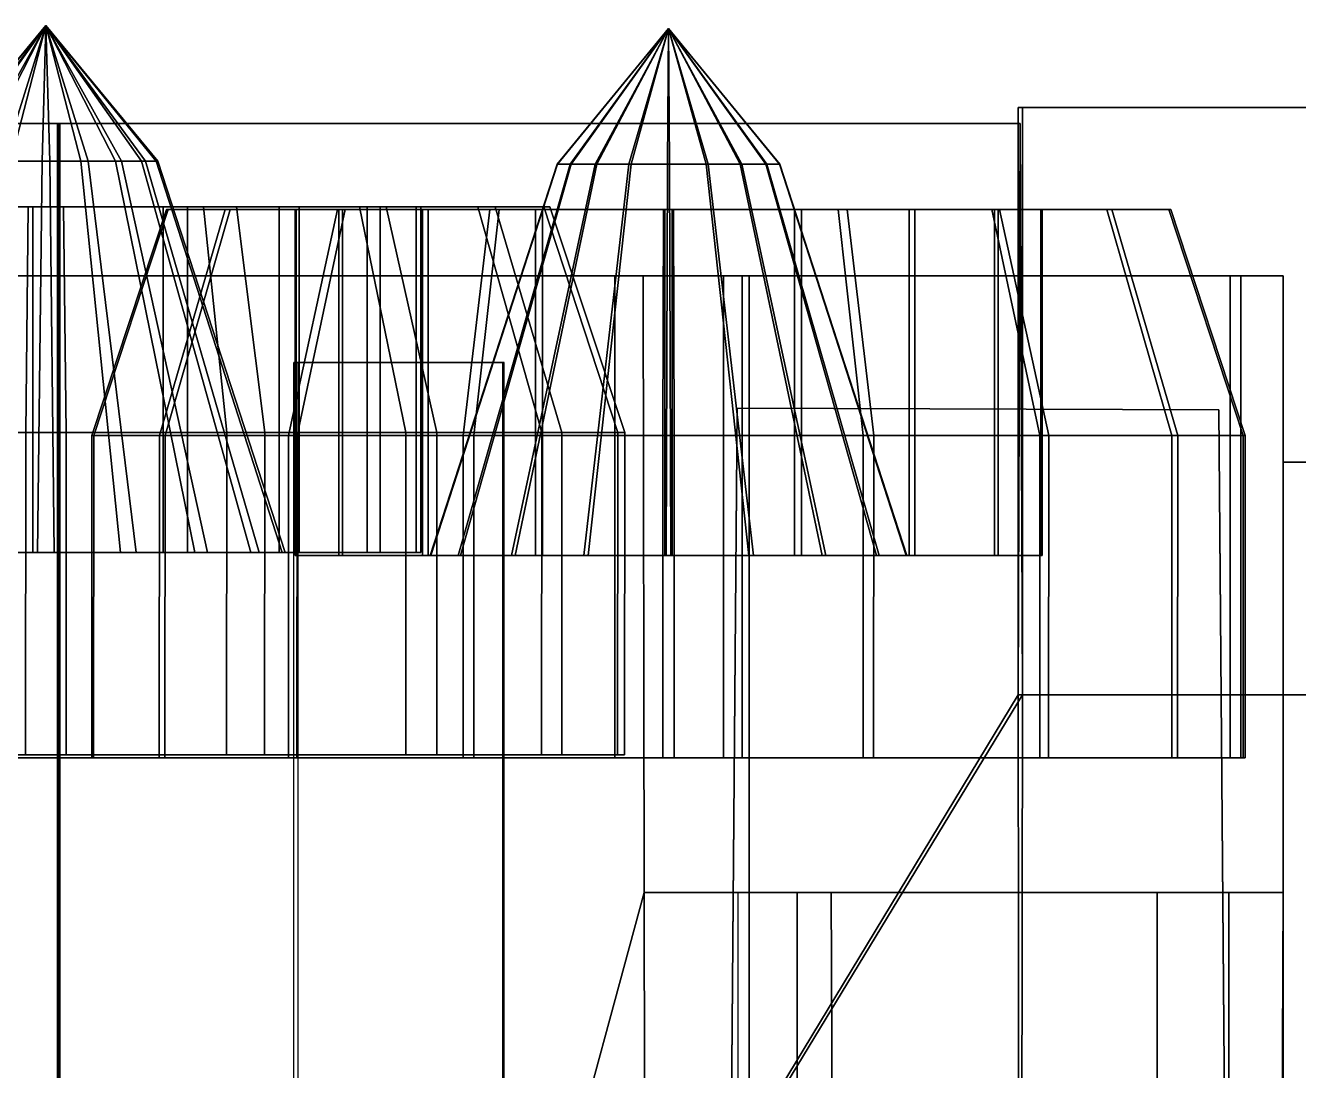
# Model space of a CAD drawing. Extents: x -7.9 to 7.9, y -12.5 to 11.9.
# Drawn here: x -0.073 to 2.019, y 10.182 to 11.9 of the extents above; entities that cross this region are included whole.
import ezdxf

# ---------------------------------------------------------------- set-up
doc = ezdxf.new("R2010")
doc.units = 0

msp = doc.modelspace()

# ---------------------------------------------------------------- linework, layer by layer
for points in [[(-0.0398, 11.8996, 2.8457), (-0.2216, 11.6766, 2.8071), (-0.2238, 11.6766, 2.8715)], [(-0.0398, 11.8996, 2.8457), (-0.2238, 11.6766, 2.8715), (-0.2039, 11.6766, 2.9328)], [(-0.0398, 11.8996, 2.8457), (-0.1975, 11.6766, 2.7474), (-0.2216, 11.6766, 2.8071)], [(-0.0398, 11.8996, 2.8457), (-0.2039, 11.6766, 2.9328), (-0.1642, 11.6766, 2.9836)], [(-0.0398, 11.8996, 2.8457), (-0.1544, 11.6766, 2.6995), (-0.1975, 11.6766, 2.7474)], [(-0.0398, 11.8996, 2.8457), (-0.1642, 11.6766, 2.9836), (-0.1095, 11.6766, 3.0177)], [(-0.0398, 11.8996, 2.8457), (-0.0975, 11.6766, 2.6692), (-0.1544, 11.6766, 2.6995)], [(-0.0398, 11.8996, 2.8457), (-0.1095, 11.6766, 3.0177), (-0.0462, 11.6766, 3.0311)], [(-0.0398, 11.8996, 2.8457), (-0.0334, 11.6766, 2.6602), (-0.0975, 11.6766, 2.6692)], [(-0.0398, 11.8996, 2.8457), (-0.0462, 11.6766, 3.0311), (0.0176, 11.6766, 3.0221)], [(-0.0398, 11.8996, 2.8457), (0.0176, 11.6766, 3.0221), (0.0745, 11.6766, 2.9918)], [(-0.0398, 11.8996, 2.8457), (0.0745, 11.6766, 2.9918), (0.1175, 11.6766, 2.9439)], [(-0.0398, 11.8996, 2.8457), (0.1175, 11.6766, 2.9439), (0.1417, 11.6766, 2.8842)], [(-0.0398, 11.8996, 2.8457), (0.1417, 11.6766, 2.8842), (0.1439, 11.6766, 2.8198)], [(-0.0398, 11.8996, 2.8457), (0.1439, 11.6766, 2.8198), (0.124, 11.6766, 2.7585)], [(-0.0398, 11.8996, 2.8457), (0.124, 11.6766, 2.7585), (0.0843, 11.6766, 2.7077)], [(-0.0398, 11.8996, 2.8457), (0.0843, 11.6766, 2.7077), (0.0296, 11.6766, 2.6736)], [(-0.0398, 11.8996, 2.8457), (0.0296, 11.6766, 2.6736), (-0.0334, 11.6766, 2.6602)], [(0.9835, 11.8948, 4.4563), (0.8005, 11.6719, 4.4259), (0.8011, 11.6719, 4.4903)], [(0.9835, 11.8948, 4.4563), (0.8219, 11.6719, 4.3651), (0.8005, 11.6719, 4.4259)], [(0.9835, 11.8948, 4.4563), (0.8011, 11.6719, 4.4903), (0.8237, 11.6719, 4.5506)], [(0.9835, 11.8948, 4.4563), (0.8629, 11.6719, 4.3153), (0.8219, 11.6719, 4.3651)], [(0.9835, 11.8948, 4.4563), (0.8237, 11.6719, 4.5506), (0.8658, 11.6719, 4.5998)], [(0.9835, 11.8948, 4.4563), (0.9184, 11.6719, 4.2826), (0.8629, 11.6719, 4.3153)], [(0.9835, 11.8948, 4.4563), (0.8658, 11.6719, 4.5998), (0.9219, 11.6719, 4.6315)], [(0.9835, 11.8948, 4.4563), (0.9817, 11.6719, 4.2708), (0.9184, 11.6719, 4.2826)], [(0.9835, 11.8948, 4.4563), (0.9219, 11.6719, 4.6315), (0.9854, 11.6719, 4.6421)], [(0.9835, 11.8948, 4.4563), (1.0453, 11.6719, 4.2814), (0.9817, 11.6719, 4.2708)], [(0.9835, 11.8948, 4.4563), (1.1014, 11.6719, 4.313), (1.0453, 11.6719, 4.2814)], [(0.9835, 11.8948, 4.4563), (1.1433, 11.6719, 4.362), (1.1014, 11.6719, 4.313)], [(0.9835, 11.8948, 4.4563), (1.166, 11.6719, 4.4225), (1.1433, 11.6719, 4.362)], [(0.9835, 11.8948, 4.4563), (1.1667, 11.6719, 4.487), (1.166, 11.6719, 4.4225)], [(0.9835, 11.8948, 4.4563), (1.1452, 11.6719, 4.5477), (1.1667, 11.6719, 4.487)], [(0.9835, 11.8948, 4.4563), (1.1043, 11.6719, 4.5975), (1.1452, 11.6719, 4.5477)], [(0.9835, 11.8948, 4.4563), (1.0488, 11.6719, 4.6303), (1.1043, 11.6719, 4.5975)], [(0.9835, 11.8948, 4.4563), (0.9854, 11.6719, 4.6421), (1.0488, 11.6719, 4.6303)], [(1.5651, 11.7645, 6.5234), (4.047, 11.7645, 6.5234), (4.047, 11.7645, 6.4394), (1.5581, 11.7645, 6.4394)], [(4.047, 10.7997, 6.4394), (1.5581, 10.7997, 6.4394), (1.5581, 11.7645, 6.4394), (4.047, 11.7645, 6.4394)], [(1.5651, 11.7645, 6.5234), (1.5581, 11.7645, 6.4394), (1.5581, 10.7997, 6.4394), (1.5651, 10.7997, 6.5172)], [(4.047, 11.7645, 6.5234), (1.5651, 11.7645, 6.5234), (1.5651, 10.7997, 6.5172), (4.047, 10.7997, 6.5172)], [(-0.0191, 8.1905, 6.5748), (-0.0191, 11.7384, 6.563), (-1.5997, 11.7384, 6.563), (-1.6033, 10.7997, 6.5511)], [(-1.5997, 11.7384, 6.4027), (-0.0171, 11.7384, 6.4027), (-0.0171, 8.1905, 6.4027), (-1.5962, 10.7997, 6.4027)], [(-0.0191, 11.7384, 6.563), (-0.0171, 11.7384, 6.4027), (-1.5997, 11.7384, 6.4027), (-1.5997, 11.7384, 6.563)], [(1.5616, 11.7384, 6.4027), (1.5581, 10.7997, 6.4027), (-0.021, 8.1905, 6.4027), (-0.021, 11.7384, 6.4027)], [(-0.0191, 11.7384, 6.563), (1.5616, 11.7384, 6.563), (1.5616, 11.7384, 6.4027), (-0.021, 11.7384, 6.4027)], [(-0.0191, 8.1905, 6.5748), (1.5651, 10.7997, 6.5511), (1.5616, 11.7384, 6.563), (-0.0191, 11.7384, 6.563)], [(1.5616, 11.7384, 6.563), (1.5651, 10.7997, 6.5511), (1.5581, 10.7997, 6.4027), (1.5616, 11.7384, 6.4027)], [(-0.1888, 11.0333, 3.2139), (-0.0535, 11.0333, 3.2426), (-0.0462, 11.6766, 3.0311), (-0.1095, 11.6766, 3.0177)], [(-0.0261, 11.0333, 2.4488), (-0.1629, 11.0333, 2.468), (-0.0975, 11.6766, 2.6692), (-0.0334, 11.6766, 2.6602)], [(0.083, 11.0333, 3.2233), (0.0176, 11.6766, 3.0221), (-0.0462, 11.6766, 3.0311), (-0.0535, 11.0333, 3.2426)], [(-0.0261, 11.0333, 2.4488), (-0.0334, 11.6766, 2.6602), (0.0296, 11.6766, 2.6736), (0.1088, 11.0333, 2.4774)], [(0.2048, 11.0333, 3.1585), (0.0745, 11.6766, 2.9918), (0.0176, 11.6766, 3.0221), (0.083, 11.0333, 3.2233)], [(0.1088, 11.0333, 2.4774), (0.0296, 11.6766, 2.6736), (0.0843, 11.6766, 2.7077), (0.2258, 11.0333, 2.5504)], [(0.297, 11.0333, 3.056), (0.1175, 11.6766, 2.9439), (0.0745, 11.6766, 2.9918), (0.2048, 11.0333, 3.1585)], [(0.2258, 11.0333, 2.5504), (0.0843, 11.6766, 2.7077), (0.124, 11.6766, 2.7585), (0.3107, 11.0333, 2.6591)], [(0.3486, 11.0333, 2.9281), (0.1417, 11.6766, 2.8842), (0.1175, 11.6766, 2.9439), (0.297, 11.0333, 3.056)], [(0.3107, 11.0333, 2.6591), (0.124, 11.6766, 2.7585), (0.1439, 11.6766, 2.8198), (0.3534, 11.0333, 2.7902)], [(0.3534, 11.0333, 2.7902), (0.1439, 11.6766, 2.8198), (0.1417, 11.6766, 2.8842), (0.3486, 11.0333, 2.9281)], [(0.5918, 11.0285, 4.3911), (0.5931, 11.0285, 4.529), (0.8011, 11.6719, 4.4903), (0.8005, 11.6719, 4.4259)], [(0.6377, 11.0285, 4.2611), (0.5918, 11.0285, 4.3911), (0.8005, 11.6719, 4.4259), (0.8219, 11.6719, 4.3651)], [(0.5931, 11.0285, 4.529), (0.6415, 11.0285, 4.6582), (0.8237, 11.6719, 4.5506), (0.8011, 11.6719, 4.4903)], [(0.7253, 11.0285, 4.1546), (0.6377, 11.0285, 4.2611), (0.8219, 11.6719, 4.3651), (0.8629, 11.6719, 4.3153)], [(0.7313, 11.0285, 4.7632), (0.8658, 11.6719, 4.5998), (0.8237, 11.6719, 4.5506), (0.6415, 11.0285, 4.6582)], [(0.8441, 11.0285, 4.0845), (0.7253, 11.0285, 4.1546), (0.8629, 11.6719, 4.3153), (0.9184, 11.6719, 4.2826)], [(0.8515, 11.0285, 4.831), (0.9219, 11.6719, 4.6315), (0.8658, 11.6719, 4.5998), (0.7313, 11.0285, 4.7632)], [(0.9797, 11.0285, 4.0592), (0.8441, 11.0285, 4.0845), (0.9184, 11.6719, 4.2826), (0.9817, 11.6719, 4.2708)], [(0.9875, 11.0285, 4.8536), (0.9854, 11.6719, 4.6421), (0.9219, 11.6719, 4.6315), (0.8515, 11.0285, 4.831)], [(1.1157, 11.0285, 4.0818), (0.9797, 11.0285, 4.0592), (0.9817, 11.6719, 4.2708), (1.0453, 11.6719, 4.2814)], [(1.1231, 11.0285, 4.8284), (1.0488, 11.6719, 4.6303), (0.9854, 11.6719, 4.6421), (0.9875, 11.0285, 4.8536)], [(1.2358, 11.0285, 4.1497), (1.1157, 11.0285, 4.0818), (1.0453, 11.6719, 4.2814), (1.1014, 11.6719, 4.313)], [(1.2419, 11.0285, 4.7582), (1.1043, 11.6719, 4.5975), (1.0488, 11.6719, 4.6303), (1.1231, 11.0285, 4.8284)], [(1.3255, 11.0285, 4.2545), (1.2358, 11.0285, 4.1497), (1.1014, 11.6719, 4.313), (1.1433, 11.6719, 4.362)], [(1.3295, 11.0285, 4.6517), (1.1452, 11.6719, 4.5477), (1.1043, 11.6719, 4.5975), (1.2419, 11.0285, 4.7582)], [(1.3255, 11.0285, 4.2545), (1.1433, 11.6719, 4.362), (1.166, 11.6719, 4.4225), (1.374, 11.0285, 4.3838)], [(1.3754, 11.0285, 4.5217), (1.1667, 11.6719, 4.487), (1.1452, 11.6719, 4.5477), (1.3295, 11.0285, 4.6517)], [(1.374, 11.0285, 4.3838), (1.166, 11.6719, 4.4225), (1.1667, 11.6719, 4.487), (1.3754, 11.0285, 4.5217)], [(-0.3998, 11.2307, 3.7367), (-0.073, 11.2307, 3.806), (-0.0687, 11.6017, 3.6818), (-0.3533, 11.6017, 3.6215)], [(-0.3533, 11.6017, 3.6215), (-0.0687, 11.6017, 3.6818), (-0.0613, 11.6017, 3.4676), (-0.273, 11.6017, 3.4227)], [(-0.2988, 11.6017, 2.05), (-0.011, 11.6017, 2.0095), (-0.0067, 11.2307, 1.8854), (-0.3372, 11.2307, 1.9319)], [(-0.2325, 11.6017, 2.2539), (-0.0184, 11.6017, 2.2238), (-0.011, 11.6017, 2.0095), (-0.2988, 11.6017, 2.05)], [(-0.273, 11.6017, 3.4227), (-0.0613, 11.6017, 3.4676), (-0.0613, 11.0333, 3.4676), (-0.273, 11.0333, 3.4227)], [(-0.0184, 11.6017, 2.2238), (-0.2325, 11.6017, 2.2539), (-0.2325, 11.0333, 2.2539), (-0.0184, 11.0333, 2.2238)], [(0.2575, 11.2307, 3.7594), (0.219, 11.6017, 3.6413), (-0.0687, 11.6017, 3.6818), (-0.073, 11.2307, 3.806)], [(0.219, 11.6017, 3.6413), (0.1527, 11.6017, 3.4374), (-0.0613, 11.6017, 3.4676), (-0.0687, 11.6017, 3.6818)], [(0.1527, 11.6017, 3.4374), (0.1527, 11.0333, 3.4374), (-0.0613, 11.0333, 3.4676), (-0.0613, 11.6017, 3.4676)], [(0.193, 11.6017, 2.2686), (0.2733, 11.6017, 2.0698), (-0.011, 11.6017, 2.0095), (-0.0184, 11.6017, 2.2238)], [(-0.0184, 11.6017, 2.2238), (-0.0184, 11.0333, 2.2238), (0.193, 11.0333, 2.2686), (0.193, 11.6017, 2.2686)], [(0.2733, 11.6017, 2.0698), (0.3198, 11.2307, 1.9546), (-0.0067, 11.2307, 1.8854), (-0.011, 11.6017, 2.0095)], [(0.0357, 11.226, 4.2986), (0.0389, 11.226, 4.6323), (0.161, 11.597, 4.6095), (0.1582, 11.597, 4.319)], [(0.1468, 11.226, 3.9839), (0.0357, 11.226, 4.2986), (0.1582, 11.597, 4.319), (0.2549, 11.597, 4.045)], [(0.0389, 11.226, 4.6323), (0.156, 11.226, 4.9447), (0.263, 11.597, 4.8816), (0.161, 11.597, 4.6095)], [(0.3588, 11.226, 3.7262), (0.1468, 11.226, 3.9839), (0.2549, 11.597, 4.045), (0.4396, 11.597, 3.8206)], [(0.4755, 11.6017, 3.5048), (0.3435, 11.6017, 3.3359), (0.1527, 11.6017, 3.4374), (0.219, 11.6017, 3.6413)], [(0.3435, 11.6017, 3.3359), (0.3435, 11.0333, 3.3359), (0.1527, 11.0333, 3.4374), (0.1527, 11.6017, 3.4374)], [(0.3732, 11.226, 5.1986), (0.4521, 11.597, 5.1027), (0.263, 11.597, 4.8816), (0.156, 11.226, 4.9447)], [(0.1582, 11.597, 4.319), (0.161, 11.597, 4.6095), (0.3718, 11.597, 4.5703), (0.3697, 11.597, 4.3542)], [(0.2549, 11.597, 4.045), (0.1582, 11.597, 4.319), (0.3697, 11.597, 4.3542), (0.4417, 11.597, 4.1504)], [(0.161, 11.597, 4.6095), (0.263, 11.597, 4.8816), (0.4476, 11.597, 4.7726), (0.3718, 11.597, 4.5703)], [(0.2733, 11.6017, 2.0698), (0.193, 11.6017, 2.2686), (0.3763, 11.6017, 2.3831), (0.5197, 11.6017, 2.2237)], [(0.193, 11.6017, 2.2686), (0.193, 11.0333, 2.2686), (0.3763, 11.0333, 2.3831), (0.3763, 11.6017, 2.3831)], [(0.552, 11.2307, 3.6026), (0.4755, 11.6017, 3.5048), (0.219, 11.6017, 3.6413), (0.2575, 11.2307, 3.7594)], [(0.4396, 11.597, 3.8206), (0.2549, 11.597, 4.045), (0.4417, 11.597, 4.1504), (0.579, 11.597, 3.9835)], [(0.4521, 11.597, 5.1027), (0.5883, 11.597, 4.9371), (0.4476, 11.597, 4.7726), (0.263, 11.597, 4.8816)], [(0.3198, 11.2307, 1.9546), (0.2733, 11.6017, 2.0698), (0.5197, 11.6017, 2.2237), (0.6028, 11.2307, 2.1313)], [(0.6699, 11.6017, 3.2888), (0.488, 11.6017, 3.1752), (0.3435, 11.6017, 3.3359), (0.4755, 11.6017, 3.5048)], [(0.488, 11.6017, 3.1752), (0.488, 11.0333, 3.1752), (0.3435, 11.0333, 3.3359), (0.3435, 11.6017, 3.3359)], [(0.6462, 11.226, 3.5566), (0.3588, 11.226, 3.7262), (0.4396, 11.597, 3.8206), (0.6898, 11.597, 3.6729)], [(0.3697, 11.597, 4.3542), (0.3718, 11.597, 4.5703), (0.3718, 11.0285, 4.5703), (0.3697, 11.0285, 4.3542)], [(0.4417, 11.597, 4.1504), (0.3697, 11.597, 4.3542), (0.3697, 11.0285, 4.3542), (0.4417, 11.0285, 4.1504)], [(0.3718, 11.597, 4.5703), (0.4476, 11.597, 4.7726), (0.4476, 11.0285, 4.7726), (0.3718, 11.0285, 4.5703)], [(0.6638, 11.226, 5.3626), (0.7052, 11.597, 5.2455), (0.4521, 11.597, 5.1027), (0.3732, 11.226, 5.1986)], [(0.5197, 11.6017, 2.2237), (0.3763, 11.6017, 2.3831), (0.5095, 11.6017, 2.5533), (0.6987, 11.6017, 2.4526)], [(0.3763, 11.6017, 2.3831), (0.3763, 11.0333, 2.3831), (0.5095, 11.0333, 2.5533), (0.5095, 11.6017, 2.5533)], [(0.6898, 11.597, 3.6729), (0.4396, 11.597, 3.8206), (0.579, 11.597, 3.9835), (0.7651, 11.597, 3.8737)], [(0.579, 11.597, 3.9835), (0.4417, 11.597, 4.1504), (0.4417, 11.0285, 4.1504), (0.579, 11.0285, 3.9835)], [(0.5883, 11.597, 4.9371), (0.5883, 11.0285, 4.9371), (0.4476, 11.0285, 4.7726), (0.4476, 11.597, 4.7726)], [(0.7052, 11.597, 5.2455), (0.7765, 11.597, 5.0433), (0.5883, 11.597, 4.9371), (0.4521, 11.597, 5.1027)], [(0.7752, 11.2307, 3.3545), (0.6699, 11.6017, 3.2888), (0.4755, 11.6017, 3.5048), (0.552, 11.2307, 3.6026)], [(0.7786, 11.6017, 3.0193), (0.5689, 11.6017, 2.9748), (0.488, 11.6017, 3.1752), (0.6699, 11.6017, 3.2888)], [(0.5689, 11.6017, 2.9748), (0.5689, 11.0333, 2.9748), (0.488, 11.0333, 3.1752), (0.488, 11.6017, 3.1752)], [(0.6987, 11.6017, 2.4526), (0.5095, 11.6017, 2.5533), (0.5763, 11.6017, 2.7588), (0.7886, 11.6017, 2.7289)], [(0.5095, 11.6017, 2.5533), (0.5095, 11.0333, 2.5533), (0.5763, 11.0333, 2.7588), (0.5763, 11.6017, 2.7588)], [(0.6028, 11.2307, 2.1313), (0.5197, 11.6017, 2.2237), (0.6987, 11.6017, 2.4526), (0.8084, 11.2307, 2.3942)], [(0.7886, 11.6017, 2.7289), (0.5763, 11.6017, 2.7588), (0.5689, 11.6017, 2.9748), (0.7786, 11.6017, 3.0193)], [(0.5763, 11.6017, 2.7588), (0.5763, 11.0333, 2.7588), (0.5689, 11.0333, 2.9748), (0.5689, 11.6017, 2.9748)], [(0.7651, 11.597, 3.8737), (0.579, 11.597, 3.9835), (0.579, 11.0285, 3.9835), (0.7651, 11.0285, 3.8737)], [(0.7765, 11.597, 5.0433), (0.7765, 11.0285, 5.0433), (0.5883, 11.0285, 4.9371), (0.5883, 11.597, 4.9371)], [(0.9743, 11.226, 3.4955), (0.6462, 11.226, 3.5566), (0.6898, 11.597, 3.6729), (0.9755, 11.597, 3.6197)], [(0.993, 11.226, 5.4174), (0.9918, 11.597, 5.2932), (0.7052, 11.597, 5.2455), (0.6638, 11.226, 5.3626)], [(0.9001, 11.2307, 3.0451), (0.7786, 11.6017, 3.0193), (0.6699, 11.6017, 3.2888), (0.7752, 11.2307, 3.3545)], [(0.9755, 11.597, 3.6197), (0.6898, 11.597, 3.6729), (0.7651, 11.597, 3.8737), (0.9775, 11.597, 3.8341)], [(0.8084, 11.2307, 2.3942), (0.6987, 11.6017, 2.4526), (0.7886, 11.6017, 2.7289), (0.9116, 11.2307, 2.7116)], [(0.9918, 11.597, 5.2932), (0.9897, 11.597, 5.0788), (0.7765, 11.597, 5.0433), (0.7052, 11.597, 5.2455)], [(0.9775, 11.597, 3.8341), (0.7651, 11.597, 3.8737), (0.7651, 11.0285, 3.8737), (0.9775, 11.0285, 3.8341)], [(0.9897, 11.597, 5.0788), (0.9897, 11.0285, 5.0788), (0.7765, 11.0285, 5.0433), (0.7765, 11.597, 5.0433)], [(0.9116, 11.2307, 2.7116), (0.7886, 11.6017, 2.7289), (0.7786, 11.6017, 3.0193), (0.9001, 11.2307, 3.0451)], [(1.3035, 11.226, 3.5503), (0.9743, 11.226, 3.4955), (0.9755, 11.597, 3.6197), (1.2621, 11.597, 3.6674)], [(1.2621, 11.597, 3.6674), (0.9755, 11.597, 3.6197), (0.9775, 11.597, 3.8341), (1.1907, 11.597, 3.8696)], [(1.1907, 11.597, 3.8696), (0.9775, 11.597, 3.8341), (0.9775, 11.0285, 3.8341), (1.1907, 11.0285, 3.8696)], [(1.2022, 11.597, 5.0392), (1.2022, 11.0285, 5.0392), (0.9897, 11.0285, 5.0788), (0.9897, 11.597, 5.0788)], [(1.2774, 11.597, 5.2399), (1.2022, 11.597, 5.0392), (0.9897, 11.597, 5.0788), (0.9918, 11.597, 5.2932)], [(1.3211, 11.226, 5.3562), (1.2774, 11.597, 5.2399), (0.9918, 11.597, 5.2932), (0.993, 11.226, 5.4174)], [(1.5151, 11.597, 3.8103), (1.2621, 11.597, 3.6674), (1.1907, 11.597, 3.8696), (1.3789, 11.597, 3.9758)], [(1.3789, 11.597, 3.9758), (1.1907, 11.597, 3.8696), (1.1907, 11.0285, 3.8696), (1.3789, 11.0285, 3.9758)], [(1.3882, 11.597, 4.9293), (1.3882, 11.0285, 4.9293), (1.2022, 11.0285, 5.0392), (1.2022, 11.597, 5.0392)], [(1.5277, 11.597, 5.0922), (1.3882, 11.597, 4.9293), (1.2022, 11.597, 5.0392), (1.2774, 11.597, 5.2399)], [(1.594, 11.226, 3.7143), (1.3035, 11.226, 3.5503), (1.2621, 11.597, 3.6674), (1.5151, 11.597, 3.8103)], [(1.6084, 11.226, 5.1865), (1.5277, 11.597, 5.0922), (1.2774, 11.597, 5.2399), (1.3211, 11.226, 5.3562)], [(1.3789, 11.597, 3.9758), (1.5194, 11.597, 4.14), (1.704, 11.597, 4.031), (1.5151, 11.597, 3.8103)], [(1.5194, 11.597, 4.14), (1.3789, 11.597, 3.9758), (1.3789, 11.0285, 3.9758), (1.5194, 11.0285, 4.14)], [(1.5255, 11.597, 4.7624), (1.5255, 11.0285, 4.7624), (1.3882, 11.0285, 4.9293), (1.3882, 11.597, 4.9293)], [(1.7123, 11.597, 4.8678), (1.5255, 11.597, 4.7624), (1.3882, 11.597, 4.9293), (1.5277, 11.597, 5.0922)], [(1.5151, 11.597, 3.8103), (1.704, 11.597, 4.031), (1.811, 11.226, 3.9679), (1.594, 11.226, 3.7143)], [(1.5194, 11.597, 4.14), (1.5194, 11.0285, 4.14), (1.5953, 11.0285, 4.3425), (1.5953, 11.597, 4.3425)], [(1.5953, 11.597, 4.3425), (1.8061, 11.597, 4.3032), (1.704, 11.597, 4.031), (1.5194, 11.597, 4.14)], [(1.5975, 11.597, 4.5586), (1.5975, 11.0285, 4.5586), (1.5255, 11.0285, 4.7624), (1.5255, 11.597, 4.7624)], [(1.809, 11.597, 4.5938), (1.5975, 11.597, 4.5586), (1.5255, 11.597, 4.7624), (1.7123, 11.597, 4.8678)], [(1.8204, 11.226, 4.9288), (1.7123, 11.597, 4.8678), (1.5277, 11.597, 5.0922), (1.6084, 11.226, 5.1865)], [(1.5953, 11.597, 4.3425), (1.5953, 11.0285, 4.3425), (1.5975, 11.0285, 4.5586), (1.5975, 11.597, 4.5586)], [(1.8061, 11.597, 4.3032), (1.5953, 11.597, 4.3425), (1.5975, 11.597, 4.5586), (1.809, 11.597, 4.5938)], [(1.8061, 11.597, 4.3032), (1.9282, 11.226, 4.2804), (1.811, 11.226, 3.9679), (1.704, 11.597, 4.031)], [(1.9315, 11.226, 4.6141), (1.809, 11.597, 4.5938), (1.7123, 11.597, 4.8678), (1.8204, 11.226, 4.9288)], [(1.9282, 11.226, 4.2804), (1.8061, 11.597, 4.3032), (1.809, 11.597, 4.5938), (1.9315, 11.226, 4.6141)], [(-0.0191, 11.4882, 5.8493), (-0.0191, 11.4882, 5.7347), (-1.1121, 11.4882, 5.5072), (-1.1544, 11.4882, 5.5978)], [(-0.0191, 6.8992, 5.8493), (-0.0191, 11.4882, 5.8493), (-1.1544, 11.4882, 5.5978), (-1.1544, 6.8874, 5.5978)], [(-0.0191, 11.4882, 5.7347), (-0.0191, 10.6963, 5.7347), (-1.1121, 10.6963, 5.5072), (-1.1121, 11.4882, 5.5072)], [(-0.0191, 6.9242, 1.6296), (-0.9816, 10.4746, 2.2335), (-0.9797, 11.4882, 2.2325), (-0.0191, 11.4882, 1.6298)], [(-0.9797, 11.4882, 2.2325), (-0.9334, 11.4882, 2.3339), (-0.0191, 11.4882, 1.7551), (-0.0191, 11.4882, 1.6298)], [(-0.9334, 11.4882, 2.3339), (-0.9334, 10.6963, 2.3349), (-0.0191, 10.6963, 1.7549), (-0.0191, 11.4882, 1.7551)], [(-0.0191, 6.9242, 1.6296), (-0.0191, 11.4882, 1.6298), (0.9416, 11.4882, 2.2325), (0.9435, 10.4746, 2.2335)], [(0.8953, 11.4882, 2.3339), (-0.0191, 11.4882, 1.7551), (-0.0191, 10.6963, 1.7549), (0.8953, 10.6963, 2.3349)], [(0.9416, 11.4882, 2.2325), (-0.0191, 11.4882, 1.6298), (-0.0191, 11.4882, 1.7551), (0.8953, 11.4882, 2.3339)], [(-0.0191, 11.4882, 5.7347), (1.0739, 11.4882, 5.5072), (1.0739, 10.6963, 5.5072), (-0.0191, 10.6963, 5.7347)], [(-0.0191, 11.4882, 5.8493), (1.1163, 11.4882, 5.5978), (1.0739, 11.4882, 5.5072), (-0.0191, 11.4882, 5.7347)], [(-0.0191, 6.8992, 5.8493), (1.1163, 6.8874, 5.5978), (1.1163, 11.4882, 5.5978), (-0.0191, 11.4882, 5.8493)], [(0.8953, 11.4882, 2.3339), (1.1045, 11.4882, 3.3923), (1.924, 11.4882, 3.7619), (1.9939, 11.4882, 3.3719)], [(1.9939, 11.4882, 3.3719), (1.9939, 11.4882, 2.2476), (0.9416, 11.4882, 2.2325), (0.8953, 11.4882, 2.3339)], [(1.1045, 11.4882, 3.3923), (0.8953, 11.4882, 2.3339), (0.8953, 10.6963, 2.3349), (1.1045, 10.6963, 3.3946)], [(0.9416, 11.4882, 2.2325), (1.9939, 11.4882, 2.2476), (1.9939, 10.4746, 2.2465), (0.9435, 10.4746, 2.2335)], [(1.0739, 11.4882, 5.5072), (1.9064, 11.4882, 5.1888), (1.9064, 10.6963, 5.1889), (1.0739, 10.6963, 5.5072)], [(1.1163, 11.4882, 5.5978), (1.9939, 11.4882, 5.2564), (1.9064, 11.4882, 5.1888), (1.0739, 11.4882, 5.5072)], [(1.924, 11.4882, 3.7619), (1.1045, 11.4882, 3.3923), (1.1045, 10.6963, 3.3946), (1.924, 10.6963, 3.7619)], [(1.1163, 6.8874, 5.5978), (1.9939, 6.8894, 5.2565), (1.9939, 11.4882, 5.2564), (1.1163, 11.4882, 5.5978)], [(1.9064, 11.4882, 5.1888), (1.924, 11.4882, 3.7619), (1.924, 10.6963, 3.7619), (1.9064, 10.6963, 5.1889)], [(1.9939, 11.4882, 5.2564), (1.9939, 11.4882, 3.3719), (1.924, 11.4882, 3.7619), (1.9064, 11.4882, 5.1888)], [(1.9939, 6.8894, 5.2565), (1.9939, 10.4746, 3.3708), (1.9939, 11.4882, 3.3719), (1.9939, 11.4882, 5.2564)], [(1.9939, 10.4746, 3.3708), (1.9939, 10.4746, 2.2465), (1.9939, 11.4882, 2.2476), (1.9939, 11.4882, 3.3719)], [(0.3743, 11.3459, 5.7621), (0.3745, 7.2079, 5.7621), (0.3679, 8.4588, 6.4027), (0.3679, 11.3459, 6.4027)], [(0.3679, 11.3459, 6.4027), (0.7104, 11.3459, 6.4027), (0.7134, 11.3459, 5.687), (0.3743, 11.3459, 5.7621)], [(0.7104, 8.4588, 6.4027), (0.7136, 7.2079, 5.687), (0.7134, 11.3459, 5.687), (0.7104, 11.3459, 6.4027)], [(1.8881, 11.2678, -0.0001), (1.9164, 7.7598, -0.0089), (1.068, 7.7598, -0.0089), (1.0963, 11.2707, 0.0008)], [(1.0963, 11.2707, 0.0008), (1.068, 7.7598, -0.0089), (1.068, 7.7617, 0.2257), (1.0963, 11.2707, 0.23)], [(1.8881, 11.2678, 0.2291), (1.0963, 11.2707, 0.23), (1.068, 7.7617, 0.2257), (1.9164, 7.7617, 0.2257)], [(1.0963, 11.2707, 0.23), (1.8881, 11.2678, 0.2291), (1.8881, 11.2678, -0.0001), (1.0963, 11.2707, 0.0008)], [(1.8881, 11.2678, -0.0001), (1.8881, 11.2678, 0.2291), (1.9164, 7.7617, 0.2257), (1.9164, 7.7598, -0.0089)], [(-0.073, 11.2307, 3.806), (-0.3998, 11.2307, 3.7367), (-0.3996, 10.701, 3.737), (-0.0731, 10.701, 3.8063)], [(-0.3372, 11.2307, 1.9319), (-0.0067, 11.2307, 1.8854), (-0.0066, 10.701, 1.8857), (-0.337, 10.701, 1.9322)], [(-0.073, 11.2307, 3.806), (-0.0731, 10.701, 3.8063), (0.2572, 10.701, 3.7597), (0.2575, 11.2307, 3.7594)], [(0.3198, 11.2307, 1.9546), (0.3195, 10.701, 1.9549), (-0.0066, 10.701, 1.8857), (-0.0067, 11.2307, 1.8854)], [(0.0389, 11.226, 4.6323), (0.0357, 11.226, 4.2986), (0.0355, 10.6963, 4.2989), (0.0387, 10.6963, 4.6326)], [(0.0357, 11.226, 4.2986), (0.1468, 11.226, 3.9839), (0.1466, 10.6963, 3.9843), (0.0355, 10.6963, 4.2989)], [(0.156, 11.226, 4.9447), (0.0389, 11.226, 4.6323), (0.0387, 10.6963, 4.6326), (0.1558, 10.6963, 4.945)], [(0.1468, 11.226, 3.9839), (0.3588, 11.226, 3.7262), (0.3587, 10.6963, 3.7266), (0.1466, 10.6963, 3.9843)], [(0.156, 11.226, 4.9447), (0.1558, 10.6963, 4.945), (0.3728, 10.6963, 5.1985), (0.3732, 11.226, 5.1986)], [(0.2575, 11.2307, 3.7594), (0.2572, 10.701, 3.7597), (0.5518, 10.701, 3.6029), (0.552, 11.2307, 3.6026)], [(0.6028, 11.2307, 2.1313), (0.6026, 10.701, 2.1316), (0.3195, 10.701, 1.9549), (0.3198, 11.2307, 1.9546)], [(0.3588, 11.226, 3.7262), (0.6462, 11.226, 3.5566), (0.6461, 10.6963, 3.5569), (0.3587, 10.6963, 3.7266)], [(0.3732, 11.226, 5.1986), (0.3728, 10.6963, 5.1985), (0.6635, 10.6963, 5.3626), (0.6638, 11.226, 5.3626)], [(0.552, 11.2307, 3.6026), (0.5518, 10.701, 3.6029), (0.775, 10.701, 3.3548), (0.7752, 11.2307, 3.3545)], [(0.8084, 11.2307, 2.3942), (0.8081, 10.701, 2.3945), (0.6026, 10.701, 2.1316), (0.6028, 11.2307, 2.1313)], [(0.6462, 11.226, 3.5566), (0.9743, 11.226, 3.4955), (0.9741, 10.6963, 3.4958), (0.6461, 10.6963, 3.5569)], [(0.6638, 11.226, 5.3626), (0.6635, 10.6963, 5.3626), (0.9926, 10.6963, 5.4173), (0.993, 11.226, 5.4174)], [(0.7752, 11.2307, 3.3545), (0.775, 10.701, 3.3548), (0.8999, 10.701, 3.0454), (0.9001, 11.2307, 3.0451)], [(0.9116, 11.2307, 2.7116), (0.9114, 10.701, 2.7118), (0.8081, 10.701, 2.3945), (0.8084, 11.2307, 2.3942)], [(0.9001, 11.2307, 3.0451), (0.8999, 10.701, 3.0454), (0.9114, 10.701, 2.7118), (0.9116, 11.2307, 2.7116)], [(0.9743, 11.226, 3.4955), (1.3035, 11.226, 3.5503), (1.3033, 10.6963, 3.5506), (0.9741, 10.6963, 3.4958)], [(0.993, 11.226, 5.4174), (0.9926, 10.6963, 5.4173), (1.3207, 10.6963, 5.3562), (1.3211, 11.226, 5.3562)], [(1.3035, 11.226, 3.5503), (1.594, 11.226, 3.7143), (1.5939, 10.6963, 3.7147), (1.3033, 10.6963, 3.5506)], [(1.3211, 11.226, 5.3562), (1.3207, 10.6963, 5.3562), (1.6081, 10.6963, 5.1865), (1.6084, 11.226, 5.1865)], [(1.594, 11.226, 3.7143), (1.811, 11.226, 3.9679), (1.8107, 10.6963, 3.9679), (1.5939, 10.6963, 3.7147)], [(1.6084, 11.226, 5.1865), (1.6081, 10.6963, 5.1865), (1.8201, 10.6963, 4.9288), (1.8204, 11.226, 4.9288)], [(1.9282, 11.226, 4.2804), (1.9279, 10.6963, 4.2804), (1.8107, 10.6963, 3.9679), (1.811, 11.226, 3.9679)], [(1.8204, 11.226, 4.9288), (1.8201, 10.6963, 4.9288), (1.9311, 10.6963, 4.6141), (1.9315, 11.226, 4.6141)], [(1.9315, 11.226, 4.6141), (1.9311, 10.6963, 4.6141), (1.9279, 10.6963, 4.2804), (1.9282, 11.226, 4.2804)], [(1.9939, 11.1818, 3.6629), (2.0774, 11.1818, 3.6629), (2.0774, 9.8941, 3.6629), (1.9939, 9.8941, 3.6629)], [(1.9939, 11.1818, 4.9645), (2.0774, 11.1818, 4.9645), (2.0774, 11.1818, 3.6629), (1.9939, 11.1818, 3.6629)], [(1.9939, 9.8941, 4.9645), (2.0774, 9.8941, 4.9645), (2.0774, 11.1818, 4.9645), (1.9939, 11.1818, 4.9645)], [(-0.273, 11.0333, 3.4227), (-0.0613, 11.0333, 3.4676), (-0.0535, 11.0333, 3.2426), (-0.1888, 11.0333, 3.2139)], [(-0.0184, 11.0333, 2.2238), (-0.2325, 11.0333, 2.2539), (-0.1629, 11.0333, 2.468), (-0.0261, 11.0333, 2.4488)], [(0.1527, 11.0333, 3.4374), (0.083, 11.0333, 3.2233), (-0.0535, 11.0333, 3.2426), (-0.0613, 11.0333, 3.4676)], [(-0.0184, 11.0333, 2.2238), (-0.0261, 11.0333, 2.4488), (0.1088, 11.0333, 2.4774), (0.193, 11.0333, 2.2686)], [(0.3435, 11.0333, 3.3359), (0.2048, 11.0333, 3.1585), (0.083, 11.0333, 3.2233), (0.1527, 11.0333, 3.4374)], [(0.193, 11.0333, 2.2686), (0.1088, 11.0333, 2.4774), (0.2258, 11.0333, 2.5504), (0.3763, 11.0333, 2.3831)], [(0.488, 11.0333, 3.1752), (0.297, 11.0333, 3.056), (0.2048, 11.0333, 3.1585), (0.3435, 11.0333, 3.3359)], [(0.3763, 11.0333, 2.3831), (0.2258, 11.0333, 2.5504), (0.3107, 11.0333, 2.6591), (0.5095, 11.0333, 2.5533)], [(0.5689, 11.0333, 2.9748), (0.3486, 11.0333, 2.9281), (0.297, 11.0333, 3.056), (0.488, 11.0333, 3.1752)], [(0.5095, 11.0333, 2.5533), (0.3107, 11.0333, 2.6591), (0.3534, 11.0333, 2.7902), (0.5763, 11.0333, 2.7588)], [(0.5763, 11.0333, 2.7588), (0.3534, 11.0333, 2.7902), (0.3486, 11.0333, 2.9281), (0.5689, 11.0333, 2.9748)], [(0.4417, 11.0285, 4.1504), (0.3697, 11.0285, 4.3542), (0.5918, 11.0285, 4.3911), (0.6377, 11.0285, 4.2611)], [(0.3697, 11.0285, 4.3542), (0.3718, 11.0285, 4.5703), (0.5931, 11.0285, 4.529), (0.5918, 11.0285, 4.3911)], [(0.3718, 11.0285, 4.5703), (0.4476, 11.0285, 4.7726), (0.6415, 11.0285, 4.6582), (0.5931, 11.0285, 4.529)], [(0.579, 11.0285, 3.9835), (0.4417, 11.0285, 4.1504), (0.6377, 11.0285, 4.2611), (0.7253, 11.0285, 4.1546)], [(0.5883, 11.0285, 4.9371), (0.7313, 11.0285, 4.7632), (0.6415, 11.0285, 4.6582), (0.4476, 11.0285, 4.7726)], [(0.7651, 11.0285, 3.8737), (0.579, 11.0285, 3.9835), (0.7253, 11.0285, 4.1546), (0.8441, 11.0285, 4.0845)], [(0.7765, 11.0285, 5.0433), (0.8515, 11.0285, 4.831), (0.7313, 11.0285, 4.7632), (0.5883, 11.0285, 4.9371)], [(0.9775, 11.0285, 3.8341), (0.7651, 11.0285, 3.8737), (0.8441, 11.0285, 4.0845), (0.9797, 11.0285, 4.0592)], [(0.9897, 11.0285, 5.0788), (0.9875, 11.0285, 4.8536), (0.8515, 11.0285, 4.831), (0.7765, 11.0285, 5.0433)], [(1.1907, 11.0285, 3.8696), (0.9775, 11.0285, 3.8341), (0.9797, 11.0285, 4.0592), (1.1157, 11.0285, 4.0818)], [(1.2022, 11.0285, 5.0392), (1.1231, 11.0285, 4.8284), (0.9875, 11.0285, 4.8536), (0.9897, 11.0285, 5.0788)], [(1.3789, 11.0285, 3.9758), (1.1907, 11.0285, 3.8696), (1.1157, 11.0285, 4.0818), (1.2358, 11.0285, 4.1497)], [(1.3882, 11.0285, 4.9293), (1.2419, 11.0285, 4.7582), (1.1231, 11.0285, 4.8284), (1.2022, 11.0285, 5.0392)], [(1.5194, 11.0285, 4.14), (1.3789, 11.0285, 3.9758), (1.2358, 11.0285, 4.1497), (1.3255, 11.0285, 4.2545)], [(1.5255, 11.0285, 4.7624), (1.3295, 11.0285, 4.6517), (1.2419, 11.0285, 4.7582), (1.3882, 11.0285, 4.9293)], [(1.5194, 11.0285, 4.14), (1.3255, 11.0285, 4.2545), (1.374, 11.0285, 4.3838), (1.5953, 11.0285, 4.3425)], [(1.5975, 11.0285, 4.5586), (1.3754, 11.0285, 4.5217), (1.3295, 11.0285, 4.6517), (1.5255, 11.0285, 4.7624)], [(1.5953, 11.0285, 4.3425), (1.374, 11.0285, 4.3838), (1.3754, 11.0285, 4.5217), (1.5975, 11.0285, 4.5586)], [(-0.0191, 8.1905, 6.5748), (-1.6033, 10.7997, 6.5511), (-1.5997, 8.1905, 6.5511)], [(-1.5997, 8.1905, 6.4027), (-1.5962, 10.7997, 6.4027), (-0.0171, 8.1905, 6.4027)], [(1.5616, 8.1905, 6.4027), (-0.021, 8.1905, 6.4027), (1.5581, 10.7997, 6.4027)], [(-0.0191, 8.1905, 6.5748), (1.5616, 8.1905, 6.5511), (1.5651, 10.7997, 6.5511)], [(1.5616, 8.1905, 6.4027), (1.5581, 10.7997, 6.4027), (4.047, 10.7997, 6.4027), (4.6708, 9.5837, 6.4027)], [(1.5651, 10.7997, 6.5511), (4.047, 10.7997, 6.5511), (4.047, 10.7997, 6.4027), (1.5581, 10.7997, 6.4027)], [(4.047, 10.7997, 6.4394), (4.047, 10.7997, 6.5172), (1.5651, 10.7997, 6.5172), (1.5581, 10.7997, 6.4394)], [(1.5616, 8.1905, 6.5511), (4.6708, 9.5837, 6.5511), (4.047, 10.7997, 6.5511), (1.5651, 10.7997, 6.5511)], [(-1.1426, 10.6963, 3.3946), (-1.1121, 10.6963, 5.5072), (-0.0191, 10.6963, 5.7347), (-0.0191, 10.6963, 1.7549)], [(-1.1426, 10.6963, 3.3946), (-0.0191, 10.6963, 1.7549), (-0.9334, 10.6963, 2.3349)], [(1.1045, 10.6963, 3.3946), (-0.0191, 10.6963, 1.7549), (-0.0191, 10.6963, 5.7347), (1.0739, 10.6963, 5.5072)], [(1.1045, 10.6963, 3.3946), (0.8953, 10.6963, 2.3349), (-0.0191, 10.6963, 1.7549)], [(1.9064, 10.6963, 5.1889), (1.924, 10.6963, 3.7619), (1.1045, 10.6963, 3.3946), (1.0739, 10.6963, 5.5072)], [(-0.9816, 10.4746, 2.2335), (-0.0191, 6.9242, 1.6296), (-0.9877, 6.9242, 2.2335)], [(0.9435, 10.4746, 2.2335), (0.9496, 6.9242, 2.2335), (-0.0191, 6.9242, 1.6296)], [(1.251, 10.4746, 2.991), (0.9435, 10.4746, 2.2335), (1.9939, 10.4746, 2.2465), (1.9939, 10.4746, 3.3708)], [(0.9496, 6.9242, 2.2335), (0.9435, 10.4746, 2.2335), (1.251, 10.4746, 2.991), (1.2666, 6.9241, 2.991)], [(1.0981, 10.4746, 2.4624), (1.1948, 10.4746, 2.4624), (1.1948, 6.9242, 2.4624), (1.0981, 6.9242, 2.4624)], [(1.1948, 6.9242, 2.4624), (1.1948, 10.4746, 2.4624), (1.1948, 10.4746, 2.8207), (1.1948, 6.9242, 2.8207)], [(1.2666, 6.9241, 2.991), (1.251, 10.4746, 2.991), (1.9939, 10.4746, 3.3708), (1.9783, 6.9241, 3.3687)], [(1.7867, 6.9241, 2.4624), (1.7867, 6.9241, 3.1957), (1.7867, 10.4746, 3.1957), (1.7867, 10.4746, 2.4624)], [(1.7867, 10.4746, 2.4624), (1.9046, 10.4746, 2.4624), (1.9046, 6.9241, 2.4624), (1.7867, 6.9241, 2.4624)], [(1.9046, 6.9241, 2.4624), (1.9046, 10.4746, 2.4624), (1.9046, 10.4746, 3.3414), (1.9046, 6.9241, 3.3414)], [(1.9783, 6.9241, 3.3687), (1.9939, 10.4746, 3.3708), (1.9939, 6.8894, 5.2565)]]:
    msp.add_3dface(points)

doc.saveas('drawing.dxf')
